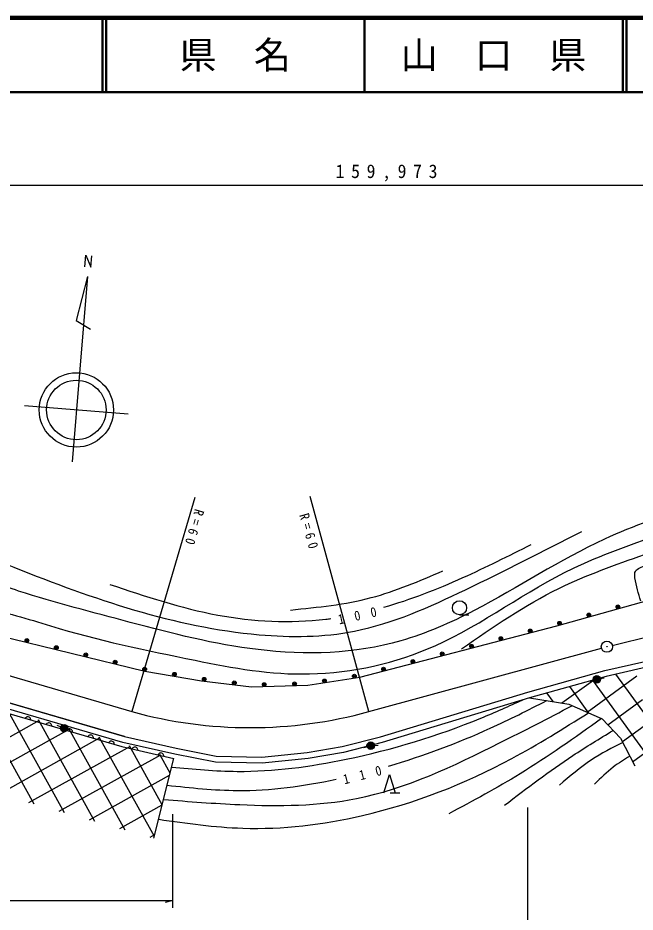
# Model space of a CAD drawing. Units: millimetres, scale not verified. Extents: x 40000 to 680000, y 20000 to 380000.
# Drawn here: x 286384 to 369424, y 259715 to 380000 of the extents above; entities that cross this region are included whole.
import ezdxf
from ezdxf.enums import TextEntityAlignment as Align

# ---------------------------------------------------------------- set-up
doc = ezdxf.new("R2010")
doc.units = ezdxf.units.MM
doc.header["$LTSCALE"] = 1000
for name, color, linetype, lineweight in [('M-BGD', 7, 'Continuous', 25), ('M-TTL', 2, 'Continuous', 140), ('M-TTL-LINE', 7, 'Continuous', 50)]:
    doc.layers.add(name, color=color, linetype=linetype, lineweight=lineweight)
doc.layers.add('M-TTL-TXT', color=7, linetype='Continuous')
doc.styles.add('ＭＳ ゴシック', font='')
doc.styles.get('ＭＳ ゴシック').set_extended_font_data('MS Gothic')

msp = doc.modelspace()

# ---------------------------------------------------------------- hatches: boundary and pattern name
at = {"layer": 'M-BGD'}
h = msp.add_hatch(dxfattribs=at)
h.set_pattern_fill('USER', color=256, style=0, pattern_type=2)
h.set_pattern_definition([(209.1365, (148583, 395998), (1460.676, -2620.386), []), (299.1365, (148583, 395998), (2620.386, 1460.676), [])])
h.paths.add_polyline_path([(219705, 302075), (223042, 301909), (231500, 300925), (239873, 299270), (247051, 297530), (307367, 280390), (304696, 269643), (241515, 287663), (238480, 291140), (234939, 294175), (227163, 298790)])
h = msp.add_hatch(dxfattribs=at)
h.set_pattern_fill('USER', color=256, style=0, pattern_type=2)
h.set_pattern_definition([(35.9156, (138747, 509461), (-1759.78, 2429.645), []), (125.9156, (138747, 509461), (-2429.645, -1759.78), [])])
h.paths.add_polyline_path([(355211, 288542), (365543, 291418), (369476, 292316), (372458, 279546), (369371, 279386), (367473, 283097), (364985, 285712), (360514, 287694)])

# ---------------------------------------------------------------- linework, layer by layer
for p, q in [((256085, 357484), (416058, 357484)), ((295733, 345200), (293674, 320285)), ((295733, 345200), (294242, 339303)), ((294242, 339303), (296153, 338142)), ((301226, 326685), (287274, 327838)), ((310178, 315465), (301705, 286687)), ((333591, 286687), (325708, 315633)), ((358910, 298210), (390138, 307043)), ((270486, 300199), (303447, 292122)), ((345797, 299703), (347047, 299703)), ((300725, 283327), (247412, 298883)), ((332368, 291311), (358910, 298210)), ((269478, 296175), (301705, 286687)), ((366356, 295591), (371760, 296925)), ((333591, 286687), (364904, 295214)), ((303447, 292122), (311069, 290837)), ((325395, 290220), (332368, 291311)), ((364768, 291120), (365258, 291220)), ((311069, 290837), (317805, 290030)), ((317805, 290030), (325395, 290220)), ((363804, 290862), (363329, 290704)), ((292136, 284638), (291670, 284820)), ((293098, 284399), (293595, 284341)), ((333372, 281961), (332892, 281819)), ((334350, 282135), (334849, 282167)), ((304696, 269643), (307367, 280390)), ((336475, 275748), (337775, 275748)), ((354932, 273802), (354932, 253577)), ((307213, 260286), (307213, 272898)), ((213403, 261286), (307213, 261286)), ((307213, 261286), (306213, 261006))]:
    msp.add_line(p, q, dxfattribs=at)
for points in [[(295405, 346533), (295532, 348071), (296203, 346463), (296322, 348007)], [(465731, 304777), (462277, 303443), (458385, 302528), (451095, 302124), (419182, 300484), (410004, 299556), (396302, 297609), (384354, 295529), (372704, 293053), (365543, 291418), (355211, 288542), (335379, 282540), (330186, 281197), (325424, 280388), (319228, 279760), (312989, 279895), (307499, 280975), (300525, 282552), (247206, 298110)], [(247412, 298883), (300725, 283327), (307664, 281758), (313075, 280694), (319196, 280561), (325317, 281182), (330018, 281980), (335163, 283310), (354988, 289310), (365347, 292193), (372532, 293835), (384202, 296315), (396177, 298399), (409907, 300351), (419121, 301282), (451052, 302923), (458270, 303322), (462040, 304209), (465442, 305524)], [(213549, 302383), (223042, 301909), (231500, 300925), (239873, 299270), (247051, 297530), (300374, 281971), (307367, 280390)], [(355211, 288542), (360514, 287694), (364985, 285712), (367473, 283097), (369371, 279386)], [(288129, 285544), (288125, 285645), (288102, 285735), (288047, 285834), (287984, 285903), (287901, 285960), (287778, 285996), (287677, 285992), (287586, 285969), (287487, 285914), (287419, 285851), (287361, 285768)], [(290936, 284725), (290932, 284826), (290908, 284916), (290854, 285015), (290790, 285084), (290707, 285142), (290584, 285177), (290483, 285174), (290393, 285150), (290294, 285096), (290225, 285032), (290168, 284949)], [(293742, 283906), (293738, 284007), (293715, 284097), (293660, 284197), (293597, 284265), (293514, 284323), (293391, 284358), (293290, 284355), (293199, 284331), (293100, 284277), (293032, 284213), (292974, 284130)], [(296548, 283087), (296545, 283188), (296521, 283278), (296467, 283378), (296403, 283446), (296320, 283504), (296197, 283540), (296096, 283536), (296006, 283512), (295907, 283458), (295838, 283394), (295781, 283311)], [(299355, 282268), (299351, 282369), (299327, 282460), (299273, 282559), (299210, 282627), (299127, 282685), (299004, 282721), (298903, 282717), (298812, 282693), (298713, 282639), (298645, 282575), (298587, 282492)], [(302512, 281487), (302502, 281588), (302473, 281677), (302413, 281772), (302345, 281837), (302259, 281889), (302134, 281917), (302033, 281907), (301945, 281878), (301849, 281818), (301785, 281750), (301732, 281664)], [(306009, 280697), (305999, 280798), (305969, 280886), (305909, 280982), (305842, 281047), (305755, 281099), (305630, 281127), (305530, 281117), (305441, 281088), (305345, 281027), (305281, 280960), (305228, 280873)], [(335625, 275748), (336375, 278248), (337125, 275748)]]:
    msp.add_lwpolyline(points, dxfattribs=at)
for centre, radius in [((294250, 327261), 5000), ((294250, 327261), 4000), ((345797, 300653), 950), ((367105, 300788), 250), ((367105, 300788), 150), ((367105, 300788), 50), ((363181, 299678), 250), ((363181, 299678), 150), ((363181, 299678), 50), ((359257, 298569), 250), ((359257, 298569), 150), ((359257, 298569), 50), ((355318, 297535), 250), ((355318, 297535), 150), ((355318, 297535), 50), ((287598, 296263), 250), ((287598, 296263), 150), ((287598, 296263), 50), ((351372, 296509), 250), ((351372, 296509), 150), ((351372, 296509), 50), ((365628, 295411), 750), ((291559, 295293), 250), ((291559, 295293), 150), ((291559, 295293), 50), ((343479, 294458), 250), ((347425, 295483), 250), ((347425, 295483), 150), ((347425, 295483), 50), ((365628, 295411), 30), ((295519, 294322), 250), ((295519, 294322), 150), ((295519, 294322), 50), ((299480, 293352), 250), ((299480, 293352), 150), ((339532, 293432), 250), ((339532, 293432), 150), ((343479, 294458), 150), ((343479, 294458), 50), ((299480, 293352), 50), ((303440, 292382), 250), ((303440, 292382), 150), ((303440, 292382), 50), ((335586, 292406), 250), ((335586, 292406), 150), ((335586, 292406), 50), ((339532, 293432), 50), ((307442, 291702), 250), ((307442, 291702), 150), ((307442, 291702), 50), ((311454, 291043), 250), ((311454, 291043), 150), ((311454, 291043), 50), ((331649, 291452), 250), ((331649, 291452), 150), ((331649, 291452), 50), ((364278, 291020), 500), ((364278, 291020), 440), ((364278, 291020), 380), ((364278, 291020), 320), ((364278, 291020), 260), ((364278, 291020), 200), ((364278, 291020), 140), ((364278, 291020), 80), ((315503, 290558), 250), ((315503, 290558), 150), ((315503, 290558), 50), ((319527, 290324), 250), ((319527, 290324), 150), ((319527, 290324), 50), ((323604, 290425), 250), ((323604, 290425), 150), ((323604, 290425), 50), ((327621, 290821), 250), ((327621, 290821), 150), ((327621, 290821), 50), ((364278, 291020), 20), ((292601, 284456), 500), ((292601, 284456), 440), ((292601, 284456), 380), ((292601, 284456), 320), ((292601, 284456), 260), ((292601, 284456), 200), ((292601, 284456), 140), ((292601, 284456), 80), ((292601, 284456), 20), ((333851, 282103), 500), ((333851, 282103), 440), ((333851, 282103), 380), ((333851, 282103), 320), ((333851, 282103), 260), ((333851, 282103), 200), ((333851, 282103), 140), ((333851, 282103), 80), ((333851, 282103), 20)]:
    msp.add_circle(centre, radius, dxfattribs=at)
msp.add_arc((317648, 344530), 60000, 254.59064, 285.40936, dxfattribs=at)
for points, knots in [([(346078, 295137), (350329, 298070), (354581, 301004), (359177, 303256), (362866, 305065), (366778, 306434), (370675, 307820), (375839, 309657), (380978, 311523), (385935, 313806), (388780, 315117), (391566, 316566), (394351, 318015)], [0, 0, 0, 0, 1, 1, 1, 2, 2, 2, 3, 3, 3, 4, 4, 4, 4]), ([(370175, 301550), (369869, 302556), (369563, 303562), (369406, 304692), (369373, 304936), (369346, 305186), (369406, 305390), (369541, 305845), (370108, 306076), (370663, 306298), (376666, 308700), (381436, 310065), (386374, 312094), (390620, 313838), (394991, 316073), (399362, 318308)], [0, 0, 0, 0, 1, 1, 1, 2, 2, 2, 3, 3, 3, 4, 4, 4, 5, 5, 5, 5]), ([(273388, 299997), (276132, 300351), (278876, 300706), (281567, 300471), (284675, 300199), (287713, 299141), (290754, 298219), (297185, 296268), (303629, 294924), (310213, 293596), (315300, 292528), (320459, 291623), (325623, 291758), (331400, 291870), (337218, 293209), (342511, 295551), (349032, 298467), (354731, 302923), (361122, 305983), (364810, 307749), (368728, 309049), (372556, 310547), (377086, 312319), (381489, 314367), (385892, 316414)], [0, 0, 0, 0, 1, 1, 1, 2, 2, 2, 3, 3, 3, 4, 4, 4, 5, 5, 5, 6, 6, 6, 7, 7, 7, 8, 8, 8, 8]), ([(170369, 308453), (171078, 309814), (171787, 311174), (172913, 311969), (173823, 312612), (175007, 312886), (176172, 313273), (178788, 314142), (181313, 315586), (183759, 315407), (186460, 315160), (188996, 313094), (191760, 312325), (193223, 311923), (194747, 311875), (196265, 311851), (201025, 311641), (205752, 311833), (210490, 312088), (214626, 312363), (218757, 312665), (222877, 312503), (228018, 312272), (233129, 311146), (238292, 311139), (243366, 311195), (248501, 312399), (253465, 311791), (257381, 311217), (261176, 309457), (265142, 308946), (269567, 308417), (274205, 309401), (278537, 308591), (281028, 308118), (283422, 307102), (285832, 306101), (296543, 301856), (307409, 298032), (318845, 297033), (323119, 296634), (327478, 296682), (331657, 297507), (336853, 298534), (341771, 300764), (346593, 303079), (351885, 305619), (357063, 308260), (362240, 310902)], [0, 0, 0, 0, 1, 1, 1, 2, 2, 2, 3, 3, 3, 4, 4, 4, 5, 5, 5, 6, 6, 6, 7, 7, 7, 8, 8, 8, 9, 9, 9, 10, 10, 10, 11, 11, 11, 12, 12, 12, 13, 13, 13, 14, 14, 14, 15, 15, 15, 16, 16, 16, 16]), ([(377357, 314458), (373283, 313070), (369208, 311682), (365326, 309895), (359291, 307117), (353721, 303376), (347782, 300293), (344601, 298642), (341315, 297180), (337884, 296203), (331742, 294419), (325107, 294263), (318696, 295018), (312832, 295723), (307167, 297184), (301508, 298693), (296461, 300045), (291434, 301288), (286482, 302901), (284183, 303677), (281901, 304524), (279547, 305035), (276194, 305734), (272688, 305675), (269294, 306279), (264900, 307098), (260696, 309074), (256314, 309539), (252898, 309869), (249385, 309334), (245905, 309302), (242408, 309275), (238936, 309680), (235473, 310191), (231424, 310788), (227387, 311528), (223323, 311673), (220428, 311776), (217519, 311576), (214610, 311376)], [0, 0, 0, 0, 1, 1, 1, 2, 2, 2, 3, 3, 3, 4, 4, 4, 5, 5, 5, 6, 6, 6, 7, 7, 7, 8, 8, 8, 9, 9, 9, 10, 10, 10, 11, 11, 11, 12, 12, 12, 13, 13, 13, 13]), ([(335599, 300718), (339236, 301759), (342789, 303154), (346242, 304705), (349369, 306109), (352414, 307641), (355459, 309174)], [0, 0, 0, 0, 1, 1, 1, 2, 2, 2, 2]), ([(323066, 300352), (326730, 300718), (330395, 301083), (333912, 302012), (337219, 302885), (340396, 304256), (343573, 305627)], [0, 0, 0, 0, 1, 1, 1, 2, 2, 2, 2]), ([(298761, 303797), (303543, 302195), (308326, 300593), (313284, 299677), (318057, 298795), (322992, 298549), (327808, 299119), (328037, 299146), (328266, 299175), (328494, 299205)], [0, 0, 0, 0, 1, 1, 1, 2, 2, 2, 3, 3, 3, 3]), ([(305993, 274862), (309393, 274595), (312793, 274328), (316222, 274176), (321480, 273941), (326807, 273974), (331920, 274989), (338647, 276324), (345005, 279357), (351198, 282472), (354491, 284128), (357736, 285808), (360982, 287487)], [0, 0, 0, 0, 1, 1, 1, 2, 2, 2, 3, 3, 3, 4, 4, 4, 4]), ([(307078, 279227), (310016, 278950), (312955, 278673), (315897, 278649), (320799, 278610), (325710, 279276), (330538, 280276), (336753, 281563), (342831, 283404), (348677, 285807), (350587, 286593), (352473, 287439), (354359, 288284)], [0, 0, 0, 0, 1, 1, 1, 2, 2, 2, 3, 3, 3, 4, 4, 4, 4]), ([(336243, 279366), (340932, 280734), (345510, 282438), (349943, 284455), (352509, 285623), (355027, 286896), (357544, 288169)], [0, 0, 0, 0, 1, 1, 1, 2, 2, 2, 2]), ([(305331, 272200), (309090, 271664), (312849, 271128), (316629, 271003), (322017, 270826), (327448, 271485), (332734, 272711), (339750, 274339), (346510, 276965), (352825, 280357), (356357, 282255), (359749, 284392), (363141, 286529)], [0, 0, 0, 0, 1, 1, 1, 2, 2, 2, 3, 3, 3, 4, 4, 4, 4]), ([(364901, 285749), (361310, 283186), (357719, 280622), (353964, 278324), (350840, 276412), (347603, 274684), (344365, 272955)], [0, 0, 0, 0, 1, 1, 1, 2, 2, 2, 2]), ([(351849, 274094), (354865, 276387), (357882, 278681), (361040, 280764), (362820, 281938), (364644, 283045), (366469, 284153)], [0, 0, 0, 0, 1, 1, 1, 2, 2, 2, 2]), ([(367758, 282540), (366325, 281808), (364892, 281076), (363559, 280196), (362028, 279186), (360629, 277980), (359229, 276775)], [0, 0, 0, 0, 1, 1, 1, 2, 2, 2, 2]), ([(368703, 280692), (367948, 280223), (367193, 279755), (366490, 279219), (365592, 278533), (364780, 277737), (363968, 276941)], [0, 0, 0, 0, 1, 1, 1, 2, 2, 2, 2]), ([(306471, 276785), (309625, 276441), (312780, 276098), (315938, 276076), (320378, 276046), (324825, 276652), (329200, 277587)], [0, 0, 0, 0, 1, 1, 1, 2, 2, 2, 2])]:
    msp.add_open_spline(points, degree=3, knots=knots, dxfattribs=at)
at = {"layer": 'M-TTL'}
msp.add_line((680000, 380000), (40000, 380000), dxfattribs=at)
at = {"layer": 'M-TTL-LINE'}
for p, q in [((297750, 380000), (297750, 370000)), ((298250, 380000), (298250, 370000)), ((333000, 380000), (333000, 370000)), ((367750, 380000), (367750, 370000)), ((368250, 380000), (368250, 370000)), ((40000, 370000), (680000, 370000))]:
    msp.add_line(p, q, dxfattribs=at)

# ---------------------------------------------------------------- texts
at = {"layer": 'M-BGD', "insert": (329134, 357984), "char_height": 1833, "attachment_point": 7, "style": 'ＭＳ ゴシック'}
msp.add_mtext('\\T1.76;\\W0.95;159,973', dxfattribs=at)
at = {"layer": 'M-BGD', "char_height": 1320, "attachment_point": 7, "style": 'ＭＳ ゴシック'}
for s, insert, rotation in [('\\T1.67;\\W0.9;R=60', (310191, 314044), 253.7), ('\\T1.67;\\W0.9;R=60', (324212, 313130), 286.1), ('\\T2.76;\\W0.9;100', (329614, 298384), 12.1), ('\\T2.76;\\W0.9;110', (330331, 276876), 14.2)]:
    msp.add_mtext(s, dxfattribs=dict(at, insert=insert, rotation=rotation))
at = {"layer": 'M-TTL-TXT', "style": 'ＭＳ ゴシック'}
for s, p in [('県\u3000名', (315625, 375000)), ('山\u3000口\u3000県', (350375, 375000))]:
    msp.add_text(s, height=3666, dxfattribs=at).set_placement(p, align=Align.MIDDLE_CENTER)

doc.saveas('drawing.dxf')
